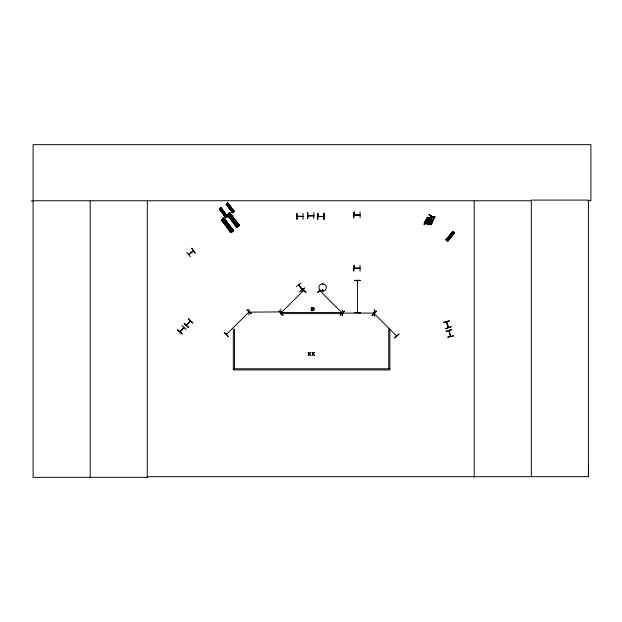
<?xml version="1.0" encoding="UTF-8"?>
<svg xmlns="http://www.w3.org/2000/svg" width="622" height="622" viewBox="0 0 622 622"><rect width="100%" height="100%" fill="white"/><g stroke="black" fill="none" stroke-linecap="round" stroke-linejoin="round"><path stroke-width="0.93" d="M587.992 200.743L590.9 200.743L590.9 144.662L33.106 144.662L33.106 477.338L147.383 477.338L147.305 476.685L588.42 476.685L588.505 464.657M432.267 222.357L431.839 223.135L431.233 222.839L431.66 222.054L432.267 222.357L431.1 224.822L430.494 224.519L432.29 220.507M431.1 224.822L432.407 221.852M188.653 254.39L193.458 250.923L188.761 254.608M432.407 220.678C426.622 218.734 428.853 214.077 425.588 221.743L425.036 221.572L426.21 219.512L427.158 219.061L431.132 221.331L431.295 222.404L430.152 224.41L425.129 221.541M432.142 219.939C433.674 220.281 430.533 224.962 429.716 224.099C432.687 215.321 432.212 223.212 431.691 220.748C430.144 217.723 425.199 219.309 428.045 217.638M342.318 312.858L341.999 312.501M374.685 313.713L374.366 313.387M396.214 335.623L396.611 335.973M322.048 290.124C324.365 292.426 322.266 288.624 322.468 289.759M322.888 284.487C322.126 283.259 322.499 285.669 322.888 284.254M322.989 290.381C322.282 288.927 322.11 291.391 322.911 290.451M312.446 310.098L313.675 309.235L312.812 308.014L311.591 308.87L312.446 310.098L312.602 309.22M312.664 308.885L312.812 308.014M448.361 327.46L446.518 321.885M448.4 327.467L446.72 321.831M429.545 218.563L429.017 218.19L428.815 218.765M319.708 290.536L320.05 290.964M341.75 312.578L342.147 313.006M374.11 313.472L396.556 335.981L396.424 335.406M180.333 331.231C177.667 334.1 191.055 320.695 180.022 331.853M186.281 325.275L190.371 320.983M226.478 334.232L226.766 333.936M303.256 291.01L303.723 290.536M433.915 217.303L434.358 216.386L434.957 216.689L434.521 217.607M431.233 222.839L431.8 221.549M232.014 231.625L231.936 230.863M431.948 222.73L432.64 221.339M298.638 284.985L302.137 289.798M426.715 219.006L427.392 217.762L428.193 218.19L427.516 219.434L426.715 219.006L427.516 219.434M427.765 218.027L427.392 217.762M427.104 219.255L426.233 219.597M430.494 224.519L431.66 222.054M431.87 221.284L432.554 219.963M432.477 221.587L432.896 220.81M432.772 220.965L433.728 219.03M357.448 281.214L357.393 280.678L357.401 281.237M432.477 220.025L432.795 219.372M433.083 220.328L433.402 219.675M432.826 219.403L433.122 218.734M433.106 218.851L433.441 218.097M433.713 219.154L434.047 218.4M433.386 218.314L433.759 217.498M433.985 218.61L434.366 217.793M433.651 217.793L434.358 216.386M434.257 218.097L434.957 216.689M249.033 311.917L249.671 311.879M342.465 312.897L343.01 313.161M307.913 215.391L313.853 215.391L308.038 215.943M317.889 216.3L323.829 216.51L317.951 216.51M354.089 214.745L360.037 215.08L354.19 215.08M354.089 268.168L354.719 268.416M426.163 223.531L427.897 224.425L426.163 223.531L426.622 222.73L425.977 222.015L426.778 220.623L427.967 220.491L429.561 221.378L430.074 222.451L429.273 223.842L428.286 223.625L427.874 224.48M426.591 222.785L426.233 223.539M431.132 221.331L427.158 219.138M427.967 217.824L427.485 217.482M427.664 217.35L432.593 220.32L427.555 217.319M425.471 222.132L425.067 221.518L425.588 221.743M427.244 217.731L432.562 220.382M427.423 218.579L427.073 218.143M427.501 218.602L431.52 220.888M429.716 224.099L430.183 224.363M432.158 219.986L431.925 220.188M432.352 220.647L432.181 221.059M428.434 220.413L430.929 215.974M428.659 220.538L431.178 216.114M429.685 220.149L431.8 216.472M429.304 220.911L431.862 216.503M430.307 219.574L430.681 219.169M429.53 221.035L432.08 216.627M430.875 219.9L431.038 219.372M425.121 221.479L427.392 217.607L426.987 218.33M179.913 331.635L184.104 327.638M186.328 325.228L190.511 321.263M249.088 312.003L226.501 334.255M281.618 312.687L281.346 312.998M303.178 290.754L303.443 290.435M448.851 330.764L450.483 336.339M249.655 312.158L248.621 312.469L248.831 311.925M280.856 312.12L280.195 311.917L280.856 311.917M373.698 312.897L374.296 313.099L342.489 313.13L343.064 312.889M445.997 239.835L452.87 231.586M446.129 239.952L452.956 231.656M446.184 239.999L453.088 231.765M446.308 240.092L453.15 231.819M446.425 240.193L453.282 231.928M446.542 240.279L447.008 240.667M447.132 240.768L453.982 232.504M447.164 240.792L454.099 232.597M447.358 240.955L454.184 232.667M447.459 241.041L454.285 232.752M447.537 241.111L454.418 232.861M447.661 241.212L454.519 232.947L452.754 231.485L445.927 239.781L447.661 241.212L454.48 232.916M303.023 216.51L297.083 216.3L303.023 216.3M307.976 215.391L313.885 215.881M354.19 268.564L360.037 268.502L354.213 268.136M360.037 268.168L359.353 268.432M359.998 268.416L354.089 268.37M311.949 309.865L312.524 309.181M313.309 308.248L312.742 308.924L313.62 308.691M226.579 217.055L226.517 216.565M233.126 211.884L233.444 211.908M237.829 226.462L237.472 225.934M182.059 333.866L177.573 329.955L182.09 333.843M181.927 325.43L186.266 329.497M184.213 323.284L188.497 327.405M188.334 319L192.68 323.067M187.323 324.451L189.694 321.994M246.895 309.842L251.358 313.783L246.903 309.834M228.391 336.759L224.177 332.56M281.323 312.975L281.401 312.477M305.993 292.317L301.538 288.375L305.977 292.34M317.477 292.371L320.05 290.132L317.64 292.527M340.257 315.144L344.611 311.086L340.203 315.09M372.034 315.455L376.209 311.225M398.99 333.998L394.597 338.018L399.013 334.022M281.113 312.858L303.575 290.396M193.318 250.907L188.847 254.538M190.526 256.832L186.74 252.244M429.11 218.244L428.846 218.711L429.343 218.921M219.372 209.225L221.191 207.834M220.149 209.995L221.735 208.798M226.851 205.035L228.437 203.837M220.592 210.578L222.171 209.381M227.294 205.618L228.873 204.42M221.245 211.449L222.832 210.252M227.947 206.488L229.534 205.291M221.829 212.219L223.415 211.021M228.531 207.258L230.117 206.061M222.489 213.089L224.068 211.892M229.191 208.129L230.77 206.932M225.312 216.814L226.89 215.616M232.014 211.853L233.592 210.656M225.234 217.257L227.341 215.663M225.281 217.327L227.388 215.733M231.983 212.366L234.043 210.702M228.196 215.888L230.568 214.1M222.381 221.051L224.752 219.255M228.857 216.759L231.221 214.963M223.041 221.914L225.413 220.126M229.837 218.065L232.208 216.269M224.029 223.22L226.4 221.424M230.715 219.224L233.087 217.428M224.9 224.379L227.271 222.583M231.703 220.522L234.066 218.734M225.887 225.685L228.258 223.889M235.932 226.113L238.304 224.317M235.824 226.789L238.98 224.394M230.117 231.267L232.488 229.471M235.893 226.882L239.058 224.495M230.008 231.944L233.172 229.549M230.086 232.045L233.242 229.65M236.741 227.566L239.47 225.483L229.743 212.654L227.022 214.73L236.803 227.52M231.135 232.566L221.424 219.729L231.112 232.581L233.662 230.638L223.889 217.84L221.214 219.885L230.925 232.721L231.765 232.092L222.046 219.255M296.29 286.633L301.087 283.119M298.887 284.884L302.183 289.759M304.656 287.924L299.928 291.531M300.061 291.71L304.834 288.165M183.887 327.491L183.715 328.105M428.014 222.303L426.163 222.217L427.718 221.953L427.073 220.46L428.177 221.984L430.059 222.077L428.426 222.334L429.017 223.796L427.905 222.272M311.638 309.414L312.469 309.111M319.856 290.396L320.26 290.746M423.862 223.842C423.185 224.402 425.673 225.195 424.803 224.223M443.673 322.367L449.387 320.742M443.743 322.6L449.449 320.952M451.751 329.481L446.044 331.161M446.106 331.37L451.813 329.722M450.515 336.308L449.177 330.702M447.786 337.202L453.578 335.826L447.778 337.163M374.172 313.161L373.721 313.13M320.105 290.964L319.755 290.583L342.17 312.998M308.038 215.865L313.885 215.803M354.571 280.631L360.519 280.514M354.571 280.328L360.519 280.297M249.01 309.048L248.963 314.989M280.841 309.048L280.957 314.989M280.779 311.894L249.111 312.143M357.448 312.384L357.448 280.678M354.579 312.547L360.519 312.757L354.579 312.462M342.489 315.968L342.411 310.028M31.1 200.976L33.106 200.968M33.106 200.743L531.328 200.743M360.037 211.877L360.115 217.824M307.579 212.522L307.61 218.462M303.023 213.432L303.108 219.379M354.151 214.745L360.037 214.745M313.853 218.462L313.939 212.522M297.083 219.379L296.78 213.432M360.037 265.291L360.076 271.239M354.151 268.168L359.913 268.105M233.328 368.776L389.87 368.776M429.421 224.254L430.129 224.317M359.392 214.979L359.353 215.088M311.591 308.87L312.462 309.025M312.796 309.087L313.675 309.235M434.164 216.837L434.77 217.14M430.937 223.368L431.536 223.687M430.502 224.161L431.108 224.464M357.65 280.615L357.689 281.261L357.681 280.74M431.94 219.955L432.57 220.305M428.947 214.792L434.109 217.739M427.306 217.793L431.831 220.351M432.103 220.942L431.614 220.973M452.171 232.426L453.695 233.693M451.712 232.986L453.236 234.253M451.012 233.825L452.536 235.093M450.39 234.564L451.914 235.831M449.698 235.404L451.222 236.671M446.713 239.003L448.237 240.271M446.262 239.027L448.291 240.722M446.207 239.097L448.244 240.784M311.824 308.372L312.501 308.947M312.757 309.165L313.441 309.733M188.544 318.783L192.828 322.904M177.744 329.777L182.028 333.897M396.486 335.934L396.292 335.367L396.696 335.717M224.332 332.405L228.562 336.58M227.784 202.951L234.253 211.527M227.644 203.06L234.129 211.62M227.59 203.106L234.059 211.674M227.481 203.184L233.942 211.76M227.349 203.285L233.818 211.853M233.701 211.947L233.219 212.312M226.633 203.837L233.102 212.405M226.595 203.868L232.986 212.499M226.424 204L232.97 212.506M226.315 204.078L232.861 212.592M232.768 212.662L226.198 204.172L232.659 212.74M229.697 212.685L239.416 225.522M229.572 212.786L239.291 225.623M229.44 212.88L239.112 225.755L229.386 212.926M229.238 213.035L239.003 225.84M229.106 213.136L238.848 225.957M238.125 225.312L228.982 213.229L238.07 225.358M238.467 226.245L237.744 226.789M237.005 226.183L228.429 214.854L236.943 226.221M227.668 214.24L237.363 227.092M227.543 214.333L237.262 227.17M227.496 214.372L237.2 227.217M227.395 214.442L237.106 227.294M221.183 207.834L227.675 216.394L225.848 217.786L219.41 209.194M221.067 207.927L227.551 216.487M221.051 207.935L227.465 216.549L220.95 208.012M220.639 208.253L227.123 216.806M226.999 216.899L226.517 217.272M219.924 208.798L226.369 217.389M219.799 208.899L226.268 217.467M219.714 208.961L226.159 217.552M219.62 209.031L226.058 217.622M219.512 209.116L225.957 217.7M223.78 217.925L233.499 230.762M223.757 217.941L233.475 230.778M223.57 218.081L233.289 230.917M232.053 229.479L223.469 218.159L232.574 230.272M223.298 218.291L233.032 231.112M232.317 230.467L223.741 219.138L232.255 230.513M232.651 231.4L231.928 231.952M221.992 219.294L231.703 232.138M221.836 219.41L231.602 232.216M221.735 219.488L231.446 232.325L221.689 219.527M221.587 219.605L231.244 232.48M298.84 284.915L302.354 289.557M312.267 308.061L312.571 308.893M312.687 309.212L312.99 310.044M446.907 323.145L447.856 326.426M374.32 310.028L374.397 315.968M588.42 476.685L588.42 200.097L531.328 200.097L531.328 476.685M474.228 200.743L474.228 477.338M388.711 368.776L388.711 329.147L389.87 329.147L389.87 369.935L233.328 369.935L233.328 329.147L234.478 329.147L234.478 368.776M323.914 213.432L323.914 219.379M317.803 213.432L317.803 219.379M317.585 213.432L317.585 219.379M307.828 212.522L307.828 218.462M296.997 213.432L297.036 219.379M147.297 200.743L147.297 477.338M90.206 200.743L90.206 477.338M222.513 211.993C223.259 213.595 223.663 210.656 222.513 211.993M225.926 224.044C227.038 226.447 227.652 222.031 225.926 224.044M229.215 207.033C229.961 208.634 230.365 205.695 229.215 207.033M231.734 218.89C232.853 221.292 233.46 216.876 231.734 218.89M450.375 235.544C451.067 237.169 451.564 234.245 450.375 235.544M424.29 222.855L425.603 223.555L424.29 222.855M427.625 221.09L426.832 222.489L428.426 223.376L429.219 221.976L427.625 221.09M426.762 223.275L427.641 224.091L426.762 223.275M429.087 214.543L434.086 217.77L429.087 214.543M310.153 352.425L309.391 353.661L308.162 352.425L309.134 353.996L308.131 355.566L309.359 354.307L310.611 355.566L309.624 353.972L310.603 352.425L310.153 352.425M314.009 352.425L313.247 353.661L312.019 352.425L312.99 353.996L311.987 355.566L313.224 354.307L314.468 355.566L313.48 353.972L314.46 352.425L314.009 352.425M303.155 290.731L303.544 290.381L303.155 290.731M279.029 310.883L283.049 315.276L279.029 310.883M376.053 311.07L372.088 315.51L376.03 311.047M311.365 307.688C309.663 315.346 319.156 306.576 311.365 307.688M191.7 248.264L195.191 253.076L191.7 248.264M227.893 202.873L226.074 204.265L232.558 212.825L234.377 211.433L227.885 202.873M451.121 326.744L445.5 328.711L451.121 326.744M374.607 310.02L374.32 315.968L374.607 310.02M354.089 211.877L353.762 217.824L354.089 211.877M317.889 213.432L317.554 219.379L317.889 213.432M324.163 213.432L323.875 219.379L324.163 213.432M354.089 265.291L353.762 271.239L354.011 265.291M341.26 312.462L281.813 312.462L281.813 313.62L341.26 313.62L341.26 312.462M188.489 327.413L184.19 323.316L188.443 327.467M236.951 227.411L227.232 214.567L236.904 227.442M227.255 216.713L220.756 208.16L227.224 216.736M320.727 290.754A3.763 3.763 0 0 0 326.363 287.496A3.763 3.763 0 0 0 320.727 284.238A3.763 3.763 0 0 0 320.727 290.754"/></g></svg>
